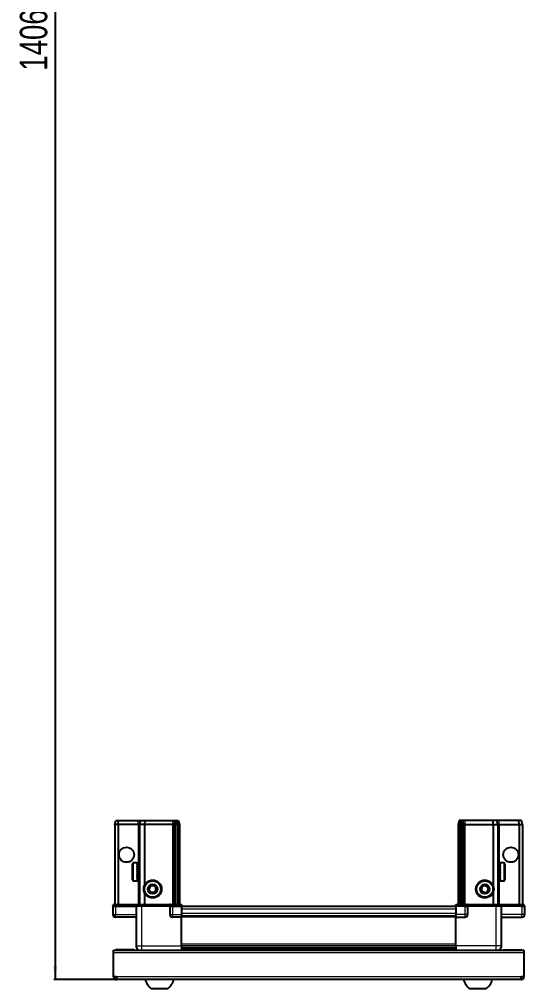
# Model space of a CAD drawing. Header units: millimetres. Extents: x 1004 to 3409, y -920 to 1234.
# Drawn here: x 1060 to 1428, y -920 to -213 of the extents above; entities that cross this region are included whole.
import ezdxf

# ---------------------------------------------------------------- set-up
doc = ezdxf.new("R2010")
doc.units = ezdxf.units.MM
doc.layers.add('FORMAT', color=7, linetype='Continuous')
doc.styles.add('SLDTEXTSTYLE0', font='TXT', dxfattribs={"width": 0.75})
doc.dimstyles.new('SLDDIMSTYLE0', dxfattribs={"dimtxt": 20, "dimasz": 10, "dimexe": 0, "dimexo": 0.0625, "dimgap": 5, "dimtad": 2, "dimdec": 1, "dimrnd": 1e-09, "dimzin": 12, "dimdsep": 46, "dimtxsty": 'SLDTEXTSTYLE0', "dimsah": 1, "dimcen": 0.09, "dimadec": 0, "dimazin": 3, "dimtfac": 1, "dimtofl": 0, "dimtmove": 0, "dimatfit": 3, "dimfxl": 0, "dimfrac": 2, "dimtolj": 1, "dimtzin": 12, "dimarcsym": 0})

# ---------------------------------------------------------------- blocks, each defined once
blk = doc.blocks.new('_D_8')
at = {"layer": 'FORMAT'}
for p, q in [((1129.68, 493.38), (1084.59, 493.38)), ((1085.59, 493.38), (1085.59, -913.32)), ((1130.18, -913.32), (1084.59, -913.32))]:
    blk.add_line(p, q, dxfattribs=at)
for points in [[(1085.59, 493.38), (1084.05, 483.38), (1087.13, 483.38)], [(1085.59, -913.32), (1087.13, -903.32), (1084.05, -903.32)]]:
    blk.add_solid(points, dxfattribs=at)
at = {"layer": 'FORMAT', "insert": (1059.81, -250.61), "char_height": 20, "attachment_point": 1, "rotation": 90, "style": 'SLDTEXTSTYLE0'}
blk.add_mtext('1406,7', dxfattribs=at)

msp = doc.modelspace()

# ---------------------------------------------------------------- linework, layer by layer
at = {"color": 7, "linetype": 'Continuous', "lineweight": 25}
for p, q in [((1129.09, -800.32), (1129.89, -797.32)), ((1129.89, -797.32), (1131.74, -797.32)), ((1131.59, -800.32), (1131.74, -797.32)), ((1131.74, -797.32), (1146.09, -797.32)), ((1146.09, -797.32), (1147.89, -797.32)), ((1147.09, -800.32), (1147.89, -797.32)), ((1147.89, -797.32), (1150.92, -797.32)), ((1150.92, -797.32), (1150.59, -800.32)), ((1150.92, -797.32), (1171.09, -797.32)), ((1171.09, -797.32), (1172.89, -797.32)), ((1172.89, -797.32), (1172.09, -800.32)), ((1172.89, -797.32), (1173.63, -797.32)), ((1173.63, -797.32), (1173.09, -800.32)), ((1173.63, -797.32), (1174.13, -797.32)), ((1174.13, -797.32), (1175.28, -797.32)), ((1174.13, -797.32), (1174.59, -800.32)), ((1175.28, -797.32), (1176.09, -800.32)), ((1379.89, -797.32), (1379.09, -800.32)), ((1381.04, -797.32), (1379.89, -797.32)), ((1381.04, -797.32), (1380.59, -800.32)), ((1381.54, -797.32), (1381.04, -797.32)), ((1381.54, -797.32), (1382.09, -800.32)), ((1382.28, -797.32), (1381.54, -797.32)), ((1382.28, -797.32), (1383.09, -800.32)), ((1384.09, -797.32), (1382.28, -797.32)), ((1404.26, -797.32), (1384.09, -797.32)), ((1404.26, -797.32), (1404.59, -800.32)), ((1407.28, -797.32), (1404.26, -797.32)), ((1408.09, -800.32), (1407.28, -797.32)), ((1409.09, -797.32), (1407.28, -797.32)), ((1423.43, -797.32), (1409.09, -797.32)), ((1423.59, -800.32), (1423.43, -797.32)), ((1425.28, -797.32), (1423.43, -797.32)), ((1426.09, -800.32), (1425.28, -797.32)), ((1131.59, -800.32), (1129.09, -800.32)), ((1129.09, -800.32), (1129.09, -858.62)), ((1146.09, -800.32), (1131.59, -800.32)), ((1131.59, -800.32), (1131.59, -858.62)), ((1147.09, -800.32), (1146.09, -800.32)), ((1150.59, -800.32), (1147.09, -800.32)), ((1147.09, -800.32), (1147.09, -858.62)), ((1171.09, -800.32), (1150.59, -800.32)), ((1150.59, -800.32), (1150.59, -844.82)), ((1172.09, -800.32), (1171.09, -800.32)), ((1173.09, -800.32), (1172.09, -800.32)), ((1172.09, -800.32), (1172.09, -858.62)), ((1174.59, -800.32), (1173.09, -800.32)), ((1173.09, -800.32), (1173.09, -858.62)), ((1176.09, -800.32), (1174.59, -800.32)), ((1174.59, -800.32), (1174.59, -858.62)), ((1176.09, -800.32), (1176.09, -858.62)), ((1379.09, -800.32), (1380.59, -800.32)), ((1379.09, -800.32), (1379.09, -858.62)), ((1380.59, -800.32), (1382.09, -800.32)), ((1380.59, -800.32), (1380.59, -858.62)), ((1382.09, -800.32), (1383.09, -800.32)), ((1382.09, -800.32), (1382.09, -858.62)), ((1383.09, -800.32), (1383.09, -858.62)), ((1383.09, -800.32), (1384.09, -800.32)), ((1384.09, -800.32), (1404.59, -800.32)), ((1404.59, -800.32), (1404.59, -844.82)), ((1404.59, -800.32), (1408.09, -800.32)), ((1408.09, -800.32), (1408.09, -858.62)), ((1408.09, -800.32), (1409.09, -800.32)), ((1409.09, -800.32), (1423.59, -800.32)), ((1423.59, -800.32), (1423.59, -858.62)), ((1423.59, -800.32), (1426.09, -800.32)), ((1426.09, -800.32), (1426.09, -858.62)), ((1141.89, -840.52), (1141.89, -829.12)), ((1145.09, -828.32), (1142.69, -828.32)), ((1145.09, -828.32), (1145.09, -828.33)), ((1145.09, -828.33), (1145.59, -828.33)), ((1145.09, -828.51), (1145.59, -828.51)), ((1145.09, -828.51), (1145.09, -828.73)), ((1145.09, -828.73), (1145.59, -828.73)), ((1145.09, -829.31), (1145.59, -829.31)), ((1145.09, -829.31), (1145.09, -829.73)), ((1145.09, -829.73), (1145.59, -829.73)), ((1145.09, -830.64), (1145.59, -830.64)), ((1145.09, -830.64), (1145.09, -831.23)), ((1145.09, -831.23), (1145.59, -831.23)), ((1145.09, -832.38), (1145.59, -832.38)), ((1145.09, -832.38), (1145.09, -833.08)), ((1145.09, -833.08), (1145.59, -833.08)), ((1145.59, -828.51), (1145.59, -828.33)), ((1145.59, -828.73), (1145.59, -828.51)), ((1145.59, -829.31), (1145.59, -828.73)), ((1145.59, -829.73), (1145.59, -829.31)), ((1145.59, -830.64), (1145.59, -829.73)), ((1145.69, -830.42), (1145.59, -830.42)), ((1145.59, -831.23), (1145.59, -830.64)), ((1145.59, -832.38), (1145.59, -831.23)), ((1145.59, -833.08), (1145.59, -832.38)), ((1145.59, -834.37), (1145.59, -833.08)), ((1145.69, -839.22), (1145.69, -830.42)), ((1146.57, -831.51), (1146.09, -830.82)), ((1146.09, -838.82), (1146.09, -830.82)), ((1147.06, -830.82), (1146.57, -831.51)), ((1146.57, -838.13), (1146.57, -831.51)), ((1147.09, -830.82), (1147.06, -830.82)), ((1147.06, -838.82), (1147.06, -830.82)), ((1408.12, -830.82), (1408.09, -830.82)), ((1408.6, -831.51), (1408.12, -830.82)), ((1408.12, -830.82), (1408.12, -838.82)), ((1409.09, -830.82), (1408.6, -831.51)), ((1408.6, -831.51), (1408.6, -838.13)), ((1409.09, -830.82), (1409.09, -838.82)), ((1409.59, -830.42), (1409.49, -830.42)), ((1409.49, -830.42), (1409.49, -839.22)), ((1412.49, -828.32), (1409.59, -828.32)), ((1410.09, -828.32), (1409.59, -828.32)), ((1409.59, -828.32), (1409.59, -828.37)), ((1409.59, -828.37), (1409.59, -828.65)), ((1410.09, -828.37), (1409.59, -828.37)), ((1410.09, -828.65), (1409.59, -828.65)), ((1409.59, -828.65), (1409.59, -828.93)), ((1410.09, -828.93), (1409.59, -828.93)), ((1409.59, -828.93), (1409.59, -829.59)), ((1410.09, -829.59), (1409.59, -829.59)), ((1409.59, -829.59), (1409.59, -830.06)), ((1409.59, -830.06), (1409.59, -831.04)), ((1410.09, -830.06), (1409.59, -830.06)), ((1410.09, -831.04), (1409.59, -831.04)), ((1409.59, -831.04), (1409.59, -831.66)), ((1409.59, -831.66), (1409.59, -832.86)), ((1410.09, -831.66), (1409.59, -831.66)), ((1410.09, -832.86), (1409.59, -832.86)), ((1409.59, -832.86), (1409.59, -833.49)), ((1410.09, -833.49), (1409.59, -833.49)), ((1409.59, -833.57), (1409.59, -834.87)), ((1410.09, -833.57), (1409.59, -833.57)), ((1410.09, -828.37), (1410.09, -828.32)), ((1410.09, -828.93), (1410.09, -828.65)), ((1410.09, -830.06), (1410.09, -829.59)), ((1410.09, -831.66), (1410.09, -831.04)), ((1410.09, -833.57), (1410.09, -832.86)), ((1413.29, -829.12), (1413.29, -840.52)), ((1145.09, -834.37), (1145.59, -834.37)), ((1145.09, -834.37), (1145.09, -835.11)), ((1145.09, -834.51), (1145.59, -834.51)), ((1145.09, -835.01), (1145.59, -835.01)), ((1145.09, -835.11), (1145.59, -835.11)), ((1145.09, -836.39), (1145.59, -836.39)), ((1145.09, -836.39), (1145.09, -837.1)), ((1145.09, -837.1), (1145.59, -837.1)), ((1145.09, -838.26), (1145.59, -838.26)), ((1145.09, -838.26), (1145.09, -838.87)), ((1145.09, -838.87), (1145.59, -838.87)), ((1145.09, -839.8), (1145.59, -839.8)), ((1145.09, -839.8), (1145.09, -840.24)), ((1145.09, -840.24), (1145.59, -840.24)), ((1145.09, -840.85), (1145.59, -840.85)), ((1145.09, -840.85), (1145.09, -841.08)), ((1145.59, -834.51), (1145.59, -834.37)), ((1145.59, -835.11), (1145.59, -835.01)), ((1145.59, -836.39), (1145.59, -835.11)), ((1145.59, -837.1), (1145.59, -836.39)), ((1145.59, -838.26), (1145.59, -837.1)), ((1145.59, -838.87), (1145.59, -838.26)), ((1145.59, -839.8), (1145.59, -838.87)), ((1145.59, -839.22), (1145.69, -839.22)), ((1145.59, -840.24), (1145.59, -839.8)), ((1145.59, -840.85), (1145.59, -840.24)), ((1145.59, -841.08), (1145.59, -840.85)), ((1146.09, -838.82), (1146.57, -838.13)), ((1146.57, -838.13), (1147.06, -838.82)), ((1147.06, -838.82), (1147.09, -838.82)), ((1408.09, -838.82), (1408.12, -838.82)), ((1408.12, -838.82), (1408.6, -838.13)), ((1408.6, -838.13), (1409.09, -838.82)), ((1409.49, -839.22), (1409.59, -839.22)), ((1410.09, -834.87), (1409.59, -834.87)), ((1410.09, -835.35), (1409.59, -835.35)), ((1409.59, -835.35), (1409.59, -835.61)), ((1409.59, -835.61), (1409.59, -836.88)), ((1410.09, -835.61), (1409.59, -835.61)), ((1410.09, -836.88), (1409.59, -836.88)), ((1409.59, -836.88), (1409.59, -837.56)), ((1409.59, -837.56), (1409.59, -838.68)), ((1410.09, -837.56), (1409.59, -837.56)), ((1410.09, -838.68), (1409.59, -838.68)), ((1409.59, -838.68), (1409.59, -839.25)), ((1409.59, -839.25), (1409.59, -840.11)), ((1410.09, -839.25), (1409.59, -839.25)), ((1410.09, -840.11), (1409.59, -840.11)), ((1409.59, -840.11), (1409.59, -840.5)), ((1409.59, -840.5), (1409.59, -841.02)), ((1410.09, -840.5), (1409.59, -840.5)), ((1410.09, -835.61), (1410.09, -834.87)), ((1410.09, -837.56), (1410.09, -836.88)), ((1410.09, -839.25), (1410.09, -838.68)), ((1410.09, -840.5), (1410.09, -840.11)), ((1142.69, -841.32), (1145.09, -841.32)), ((1145.09, -841.08), (1145.59, -841.08)), ((1145.09, -841.3), (1145.59, -841.3)), ((1145.09, -841.3), (1145.09, -841.32)), ((1145.09, -841.31), (1145.59, -841.31)), ((1145.59, -841.3), (1145.59, -841.08)), ((1145.59, -841.31), (1145.59, -841.3)), ((1410.09, -841.02), (1409.59, -841.02)), ((1409.59, -841.02), (1409.59, -841.2)), ((1409.59, -841.2), (1409.59, -841.32)), ((1410.09, -841.2), (1409.59, -841.2)), ((1409.59, -841.32), (1412.49, -841.32)), ((1410.09, -841.2), (1410.09, -841.02)), ((1150.59, -849.82), (1150.59, -858.62)), ((1404.59, -849.82), (1404.59, -858.62)), ((1128.09, -858.62), (1127.59, -859.49)), ((1127.59, -859.82), (1127.59, -859.49)), ((1127.59, -859.82), (1129.59, -859.82)), ((1127.59, -859.82), (1127.59, -865.82)), ((1129.59, -858.62), (1128.09, -858.62)), ((1129.59, -858.62), (1144.39, -858.62)), ((1144.39, -859.82), (1129.59, -859.82)), ((1129.59, -859.82), (1144.39, -859.82)), ((1144.39, -858.62), (1144.59, -858.62)), ((1144.59, -859.82), (1144.39, -859.82)), ((1144.59, -859.82), (1144.59, -858.62)), ((1144.59, -858.62), (1148.59, -858.62)), ((1148.59, -859.82), (1144.59, -859.82)), ((1144.59, -859.82), (1144.59, -888.82)), ((1148.59, -858.62), (1168.89, -858.62)), ((1168.89, -859.82), (1148.59, -859.82)), ((1168.89, -858.62), (1169.09, -858.62)), ((1169.09, -859.82), (1168.89, -859.82)), ((1169.09, -859.82), (1169.09, -858.62)), ((1169.77, -858.62), (1169.09, -858.62)), ((1169.09, -859.82), (1171.09, -859.82)), ((1169.09, -859.82), (1169.09, -865.82)), ((1169.77, -858.62), (1177.59, -858.62)), ((1177.59, -859.49), (1171.09, -859.49)), ((1177.59, -859.82), (1171.09, -859.82)), ((1171.09, -859.82), (1177.59, -859.82)), ((1177.59, -858.62), (1177.59, -859.49)), ((1177.59, -859.49), (1177.59, -859.49)), ((1177.59, -859.82), (1177.59, -859.49)), ((1177.59, -859.82), (1177.59, -859.82)), ((1177.59, -859.82), (1177.59, -865.82)), ((1377.59, -859.97), (1177.59, -859.97)), ((1377.59, -859.49), (1377.59, -858.62)), ((1377.59, -858.62), (1385.41, -858.62)), ((1384.09, -859.49), (1377.59, -859.49)), ((1377.59, -859.82), (1377.59, -859.49)), ((1384.09, -859.82), (1377.59, -859.82)), ((1377.59, -859.82), (1377.59, -865.82)), ((1384.09, -859.82), (1386.09, -859.82)), ((1386.09, -859.82), (1384.09, -859.82)), ((1386.09, -858.62), (1385.41, -858.62)), ((1386.09, -859.82), (1386.09, -858.62)), ((1386.09, -858.62), (1386.29, -858.62)), ((1386.29, -859.82), (1386.09, -859.82)), ((1386.09, -859.82), (1386.09, -865.82)), ((1386.29, -858.62), (1406.59, -858.62)), ((1406.59, -859.82), (1386.29, -859.82)), ((1406.59, -858.62), (1410.59, -858.62)), ((1410.59, -859.82), (1406.59, -859.82)), ((1410.59, -859.82), (1410.59, -858.62)), ((1410.59, -858.62), (1410.79, -858.62)), ((1410.79, -859.82), (1410.59, -859.82)), ((1410.59, -859.82), (1410.59, -888.82)), ((1410.79, -858.62), (1425.59, -858.62)), ((1425.59, -859.82), (1410.79, -859.82)), ((1427.09, -858.62), (1425.59, -858.62)), ((1425.59, -859.82), (1427.59, -859.82)), ((1427.59, -859.49), (1427.09, -858.62)), ((1427.59, -859.49), (1427.09, -858.62)), ((1427.59, -859.82), (1427.59, -859.49)), ((1427.59, -859.82), (1427.59, -859.49)), ((1427.59, -859.82), (1427.59, -859.82)), ((1427.59, -859.82), (1427.59, -865.82)), ((1144.59, -867.82), (1129.59, -867.82)), ((1177.59, -867.82), (1171.09, -867.82)), ((1177.59, -865.82), (1177.59, -867.82)), ((1377.59, -867.17), (1177.59, -867.17)), ((1177.59, -888.82), (1177.59, -867.82)), ((1377.59, -865.82), (1377.59, -867.82)), ((1377.59, -867.82), (1384.09, -867.82)), ((1377.59, -888.82), (1377.59, -867.82)), ((1410.59, -867.82), (1425.59, -867.82)), ((1177.59, -889.84), (1377.59, -889.84)), ((1177.59, -889.88), (1377.59, -889.88)), ((1377.74, -891.82), (1377.74, -888.82)), ((1128.09, -891.82), (1427.09, -891.82)), ((1128.09, -893.92), (1128.09, -891.82)), ((1128.09, -911.22), (1128.09, -893.92)), ((1143.09, -891.72), (1130.19, -891.72)), ((1143.09, -891.72), (1143.09, -891.82)), ((1201.47, -891.67), (1177.59, -891.67)), ((1196.09, -891.82), (1196.09, -891.67)), ((1196.13, -891.82), (1196.13, -891.67)), ((1196.4, -891.82), (1196.4, -891.67)), ((1196.66, -891.82), (1196.66, -891.67)), ((1197.31, -891.82), (1197.31, -891.67)), ((1197.77, -891.82), (1197.77, -891.67)), ((1198.74, -891.82), (1198.74, -891.67)), ((1199.36, -891.82), (1199.36, -891.67)), ((1200.55, -891.82), (1200.55, -891.67)), ((1201.21, -891.82), (1201.21, -891.67)), ((1201.26, -891.82), (1201.26, -891.67)), ((1202.55, -891.67), (1201.47, -891.67)), ((1203.29, -891.67), (1202.55, -891.67)), ((1202.55, -891.82), (1202.55, -891.67)), ((1202.55, -891.67), (1202.55, -891.67)), ((1202.57, -891.82), (1202.57, -891.67)), ((1203.06, -891.82), (1203.06, -891.67)), ((1203.29, -891.82), (1203.29, -891.67)), ((1203.71, -891.67), (1203.29, -891.67)), ((1203.29, -891.67), (1203.29, -891.67)), ((1351.47, -891.67), (1203.71, -891.67)), ((1204.56, -891.82), (1204.56, -891.67)), ((1205.25, -891.82), (1205.25, -891.67)), ((1206.38, -891.82), (1206.38, -891.67)), ((1206.96, -891.82), (1206.96, -891.67)), ((1207.83, -891.82), (1207.83, -891.67)), ((1208.23, -891.82), (1208.23, -891.67)), ((1208.76, -891.82), (1208.76, -891.67)), ((1208.95, -891.82), (1208.95, -891.67)), ((1209.09, -891.82), (1209.09, -891.67)), ((1346.09, -891.82), (1346.09, -891.67)), ((1346.26, -891.82), (1346.26, -891.67)), ((1346.47, -891.82), (1346.47, -891.67)), ((1347.03, -891.82), (1347.03, -891.67)), ((1347.45, -891.82), (1347.45, -891.67)), ((1348.35, -891.82), (1348.35, -891.67)), ((1348.93, -891.82), (1348.93, -891.67)), ((1350.08, -891.82), (1350.08, -891.67)), ((1350.77, -891.82), (1350.77, -891.67)), ((1352.05, -891.67), (1351.47, -891.67)), ((1352.05, -891.82), (1352.05, -891.67)), ((1352.06, -891.67), (1352.05, -891.67)), ((1352.79, -891.67), (1352.06, -891.67)), ((1352.23, -891.82), (1352.23, -891.67)), ((1352.73, -891.82), (1352.73, -891.67)), ((1352.79, -891.82), (1352.79, -891.67)), ((1353.82, -891.67), (1352.79, -891.67)), ((1352.79, -891.67), (1352.79, -891.67)), ((1377.59, -891.67), (1353.71, -891.67)), ((1354.08, -891.82), (1354.08, -891.67)), ((1354.79, -891.82), (1354.79, -891.67)), ((1355.96, -891.82), (1355.96, -891.67)), ((1356.57, -891.82), (1356.57, -891.67)), ((1357.51, -891.82), (1357.51, -891.67)), ((1357.96, -891.82), (1357.96, -891.67)), ((1358.58, -891.82), (1358.58, -891.67)), ((1358.83, -891.82), (1358.83, -891.67)), ((1359.07, -891.82), (1359.07, -891.67)), ((1359.09, -891.82), (1359.09, -891.67)), ((1412.09, -891.72), (1412.09, -891.82)), ((1412.09, -891.72), (1424.99, -891.72)), ((1427.09, -891.82), (1427.09, -893.92)), ((1427.09, -893.92), (1427.09, -911.22)), ((1130.19, -911.22), (1128.09, -911.22)), ((1130.19, -911.22), (1130.19, -913.32)), ((1427.09, -911.22), (1424.99, -911.22)), ((1424.99, -913.32), (1424.99, -911.22)), ((1424.99, -913.32), (1130.19, -913.32)), ((1155.59, -919.92), (1167.59, -919.92)), ((1387.59, -919.92), (1399.59, -919.92))]:
    msp.add_line(p, q, dxfattribs=at)
at = {"color": 8, "linetype": 'Continuous', "lineweight": 18}
for p, q in [((1146.09, -800.32), (1146.09, -797.32)), ((1171.09, -797.32), (1171.09, -800.32)), ((1384.09, -797.32), (1384.09, -800.32)), ((1409.09, -800.32), (1409.09, -797.32)), ((1146.09, -800.32), (1146.09, -830.82)), ((1171.09, -800.32), (1171.09, -858.62)), ((1384.09, -800.32), (1384.09, -858.62)), ((1409.09, -800.32), (1409.09, -830.82)), ((1142.69, -841.32), (1142.69, -828.32)), ((1412.49, -828.32), (1412.49, -841.32)), ((1146.09, -838.82), (1146.09, -858.62)), ((1409.09, -838.82), (1409.09, -858.62)), ((1129.59, -859.82), (1129.59, -858.62)), ((1129.59, -859.82), (1129.59, -865.82)), ((1144.39, -859.82), (1144.39, -858.62)), ((1148.59, -859.82), (1148.59, -858.62)), ((1148.59, -859.82), (1148.59, -888.82)), ((1168.89, -859.82), (1168.89, -858.62)), ((1171.09, -859.82), (1171.09, -859.49)), ((1171.09, -859.82), (1171.09, -865.82)), ((1177.59, -859.82), (1177.59, -859.49)), ((1377.59, -861.97), (1177.59, -861.97)), ((1384.09, -859.82), (1384.09, -859.49)), ((1384.09, -859.82), (1384.09, -865.82)), ((1386.29, -858.62), (1386.29, -859.82)), ((1406.59, -859.82), (1406.59, -858.62)), ((1406.59, -859.82), (1406.59, -888.82)), ((1410.79, -858.62), (1410.79, -859.82)), ((1425.59, -859.82), (1425.59, -858.62)), ((1425.59, -859.82), (1425.59, -865.82)), ((1127.59, -865.82), (1129.59, -865.82)), ((1129.59, -865.82), (1144.59, -865.82)), ((1129.59, -867.82), (1129.59, -865.82)), ((1169.09, -865.82), (1171.09, -865.82)), ((1171.09, -865.82), (1177.59, -865.82)), ((1171.09, -865.82), (1171.09, -867.82)), ((1377.59, -865.17), (1177.59, -865.17)), ((1377.59, -867.82), (1177.59, -867.82)), ((1384.09, -865.82), (1377.59, -865.82)), ((1386.09, -865.82), (1384.09, -865.82)), ((1384.09, -865.82), (1384.09, -867.82)), ((1425.59, -865.82), (1410.59, -865.82)), ((1427.59, -865.82), (1425.59, -865.82)), ((1425.59, -867.82), (1425.59, -865.82)), ((1148.59, -888.82), (1177.59, -888.82)), ((1177.59, -887.22), (1377.59, -887.22)), ((1377.59, -888.64), (1177.59, -888.64)), ((1406.59, -888.82), (1377.59, -888.82)), ((1427.09, -893.92), (1128.09, -893.92)), ((1130.19, -891.82), (1130.19, -891.72)), ((1177.59, -891.08), (1377.59, -891.08)), ((1424.99, -891.82), (1424.99, -891.72)), ((1424.99, -911.22), (1130.19, -911.22))]:
    msp.add_line(p, q, dxfattribs=at)
at = {"color": 7, "linetype": 'Continuous', "lineweight": 25, "flags": 128}
for points in [[(1130.19, -891.72), (1129.78, -891.76), (1129.55, -891.82)], [(1425.63, -891.82), (1425.4, -891.76), (1424.99, -891.72)]]:
    msp.add_lwpolyline(points, dxfattribs=at)
at = {"color": 7, "linetype": 'Continuous', "lineweight": 25}
for centre, radius in [((1137.59, -822.32), 5.5), ((1417.59, -822.32), 5.5), ((1156.59, -847.32), 6.5), ((1398.59, -847.32), 6.5), ((1156.59, -847.32), 3.46), ((1398.59, -847.32), 3.46)]:
    msp.add_circle(centre, radius, dxfattribs=at)
at = {"color": 8, "linetype": 'Continuous', "lineweight": 18}
for centre in [(1156.59, -847.32), (1398.59, -847.32)]:
    msp.add_circle(centre, 5.7, dxfattribs=at)
at = {"color": 7, "linetype": 'Continuous', "lineweight": 25}
for centre, radius, start, end in [((1142.69, -829.12), 0.8, 90, 180), ((1146.09, -830.42), 0.4, 180, 270), ((1409.09, -830.42), 0.4, 270, 360), ((1412.49, -829.12), 0.8, 360, 90), ((1142.69, -840.52), 0.8, 180, 270), ((1146.09, -839.22), 0.4, 90, 180), ((1409.09, -839.22), 0.4, 0, 90), ((1412.49, -840.52), 0.8, 270, 0), ((1156.59, -847.32), 2.5, 147.37605, 207.37605), ((1156.59, -847.32), 2.5, 87.37605, 147.37605), ((1156.59, -847.32), 2.5, 27.37605, 87.37605), ((1156.59, -847.32), 2.5, 327.37605, 27.37605), ((1398.59, -847.32), 2.5, 134.67671, 194.67671), ((1398.59, -847.32), 2.5, 194.67671, 254.67671), ((1398.59, -847.32), 2.5, 74.67671, 134.67671), ((1398.59, -847.32), 2.5, 14.67671, 74.67671), ((1398.59, -847.32), 2.5, 314.67671, 14.67671), ((1156.59, -847.32), 2.5, 207.37605, 267.37605), ((1156.59, -847.32), 2.5, 267.37605, 327.37605), ((1398.59, -847.32), 2.5, 254.67671, 314.67671), ((1129.59, -865.82), 2, 180, 270), ((1171.09, -865.82), 2, 180, 270), ((1384.09, -865.82), 2, 270, 0), ((1425.59, -865.82), 2, 270, 0), ((1130.19, -911.22), 2.1, 180, 270), ((1130.19, -911.22), 0.6, 180, 270), ((1424.99, -911.22), 0.6, 270, 0), ((1424.99, -911.22), 2.1, 270, 0), ((1162.61, -910.3), 11.91, 194.70035, 233.8734), ((1160.56, -910.3), 11.91, 306.1266, 345.29965), ((1394.61, -910.3), 11.91, 194.70035, 233.8734), ((1392.56, -910.3), 11.91, 306.1266, 345.29965)]:
    msp.add_arc(centre, radius, start, end, dxfattribs=at)
for centre, start_param, end_param in [((1171.09, -856.02), 2.418858, 3.141593), ((1384.09, -856.02), 3.141593, 3.864327)]:
    msp.add_ellipse(centre, major_axis=(0, 3.46), ratio=0.57735, start_param=start_param, end_param=end_param, dxfattribs=at)
for points, knots in [([(1153.7, -847.19), (1153.98, -846.75), (1154.5, -845.94), (1155.02, -845.13), (1155.26, -844.76)], [0, 0, 0, 0, 0.534686, 1, 1, 1, 1]), ([(1155.03, -849.75), (1154.97, -849.64), (1154.7, -849.11), (1154.24, -848.22), (1153.86, -847.49), (1153.7, -847.19)], [0, 0, 0, 0, 0.133125, 0.637099, 1, 1, 1, 1]), ([(1155.26, -844.76), (1155.78, -844.78), (1156.74, -844.82), (1157.7, -844.87), (1158.14, -844.89)], [0, 0, 0, 0, 0.534686, 1, 1, 1, 1]), ([(1159.47, -847.45), (1159.19, -847.89), (1158.67, -848.7), (1158.16, -849.51), (1157.92, -849.88)], [0, 0, 0, 0, 0.534686, 1, 1, 1, 1]), ([(1158.14, -844.89), (1158.3, -845.19), (1158.68, -845.93), (1159.14, -846.81), (1159.41, -847.34), (1159.47, -847.45)], [0, 0, 0, 0, 0.3629006, 0.8668753, 1, 1, 1, 1]), ([(1395.8, -846.56), (1396.17, -846.19), (1396.86, -845.52), (1397.54, -844.84), (1397.86, -844.53)], [0, 0, 0, 0, 0.534686, 1, 1, 1, 1]), ([(1396.54, -849.35), (1396.45, -849.02), (1396.24, -848.22), (1395.99, -847.26), (1395.84, -846.68), (1395.8, -846.56)], [0, 0, 0, 0, 0.362901, 0.866875, 1, 1, 1, 1]), ([(1397.86, -844.53), (1398.35, -844.66), (1399.28, -844.92), (1400.21, -845.17), (1400.64, -845.29)], [0, 0, 0, 0, 0.534686, 1, 1, 1, 1]), ([(1400.64, -845.29), (1400.67, -845.41), (1400.82, -845.99), (1401.08, -846.95), (1401.29, -847.75), (1401.37, -848.08)], [0, 0, 0, 0, 0.133125, 0.637099, 1, 1, 1, 1]), ([(1157.92, -849.88), (1157.4, -849.86), (1156.44, -849.82), (1155.48, -849.77), (1155.03, -849.75)], [0, 0, 0, 0, 0.534686, 1, 1, 1, 1]), ([(1399.32, -850.11), (1398.82, -849.98), (1397.89, -849.72), (1396.97, -849.47), (1396.54, -849.35)], [0, 0, 0, 0, 0.534686, 1, 1, 1, 1]), ([(1401.37, -848.08), (1401.01, -848.45), (1400.32, -849.12), (1399.64, -849.8), (1399.32, -850.11)], [0, 0, 0, 0, 0.534686, 1, 1, 1, 1]), ([(1144.59, -888.82), (1144.64, -889.26), (1144.71, -889.94), (1145.14, -890.75), (1145.6, -891.31), (1146, -891.67), (1146.26, -891.8), (1146.31, -891.82)], [0, 0, 0, 0, 0.363018, 0.558438, 0.758004, 0.95757, 1, 1, 1, 1]), ([(1177.59, -888.82), (1177.59, -889.22), (1177.59, -890.01), (1177.59, -891.02), (1177.59, -891.65), (1177.59, -891.81), (1177.59, -891.82)], [0, 0, 0, 0, 0.32552, 0.65104, 0.97656, 1, 1, 1, 1]), ([(1377.59, -888.82), (1377.59, -889.22), (1377.59, -890.01), (1377.59, -891.02), (1377.59, -891.65), (1377.59, -891.81), (1377.59, -891.82)], [0, 0, 0, 0, 0.32552, 0.65104, 0.97656, 1, 1, 1, 1]), ([(1410.59, -888.82), (1410.54, -889.26), (1410.47, -889.94), (1410.03, -890.75), (1409.58, -891.31), (1409.17, -891.67), (1408.91, -891.8), (1408.87, -891.82)], [0, 0, 0, 0, 0.3630185, 0.5584377, 0.7580039, 0.9575702, 1, 1, 1, 1])]:
    msp.add_open_spline(points, degree=3, knots=knots, dxfattribs=at)
at = {"color": 8, "linetype": 'Continuous', "lineweight": 18}
for points in [[(1144.59, -888.82), (1144.65, -888.82), (1144.77, -888.82), (1145.69, -888.82), (1147.02, -888.82), (1148.06, -888.82), (1148.59, -888.82)], [(1410.59, -888.82), (1410.53, -888.82), (1410.41, -888.82), (1409.48, -888.82), (1408.16, -888.82), (1407.11, -888.82), (1406.59, -888.82)]]:
    msp.add_open_spline(points, degree=3, dxfattribs=at)
for points in [[(1148.59, -888.82), (1148.59, -889.26), (1148.59, -889.94), (1148.59, -890.75), (1148.59, -891.31), (1148.59, -891.67), (1148.59, -891.8), (1148.59, -891.82)], [(1406.59, -888.82), (1406.59, -889.26), (1406.59, -889.94), (1406.59, -890.75), (1406.59, -891.31), (1406.59, -891.67), (1406.59, -891.8), (1406.59, -891.82)]]:
    msp.add_open_spline(points, degree=3, knots=[0, 0, 0, 0, 0.363018, 0.558438, 0.758004, 0.95757, 1, 1, 1, 1], dxfattribs=at)

# ---------------------------------------------------------------- dimensions: what is measured, and where the dimension line sits
at = {"layer": 'FORMAT'}
dim = msp.add_linear_dim(base=(1085.59, -913.32), p1=(1129.69, 493.38), p2=(1130.19, -913.32), angle=90, dimstyle='SLDDIMSTYLE0', dxfattribs=at)
dim.commit()
dim.dimension.update_dxf_attribs({"geometry": '_D_8', "text_midpoint": (1085.59, -209.97), "dimtype": 160})

doc.saveas('drawing.dxf')
